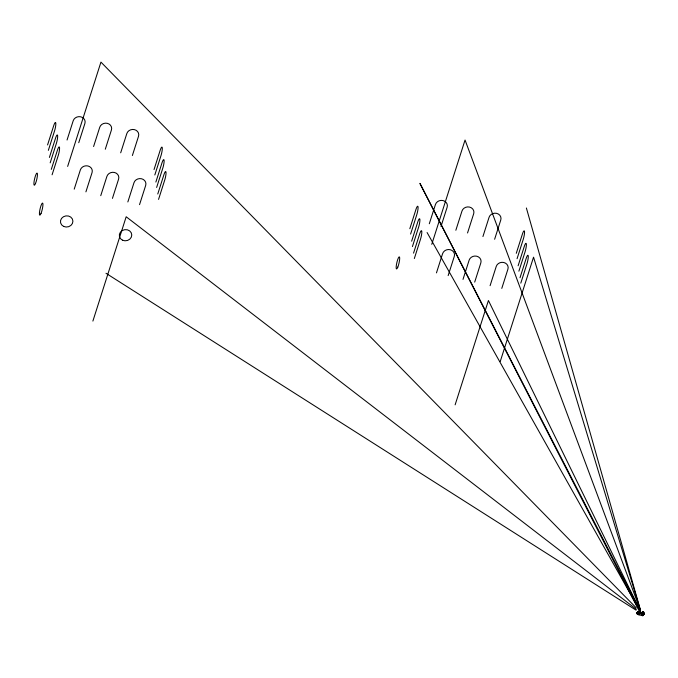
<?xml version="1.0" encoding="UTF-8"?>
<svg xmlns="http://www.w3.org/2000/svg" width="678" height="678" viewBox="0 0 678 678"><rect width="100%" height="100%" fill="white"/><g stroke="black" fill="none" stroke-linecap="round" stroke-linejoin="round"><path stroke-width="1.02" d="M642.464 613.514L642.608 612.844C636.117 610.242 642.871 616.116 642.812 611.997L643.88 612.285L643.041 614.904C645.168 616.361 639.744 615.099 638.312 614.599L636.65 613.539L638.066 611.632C639.481 612.081 637.218 611.768 636.659 613.319M637.718 612.937L637.591 613.437L636.837 612.768L636.65 613.539M636.964 613.217L638.354 613.522L638.871 611.581L639.54 611.293L639.913 612.353L642.481 613.098L643.278 612.768L642.846 612.548M638.6 614.675L639.091 614.81M638.854 612.073L638.871 611.581M639.21 611.675L639.185 611.031L639.888 610.827L640.235 611.785L639.168 611.497L639.888 610.827L640.235 611.785M642.93 612.378L644.1 613.243L643.549 613.327L643.168 612.268L642.498 612.556L641.99 614.285L638.362 613.158M639.54 611.293L639.913 612.353M639.549 610.531L639.981 610.717L639.549 610.522L639.142 613.37L639.964 610.658M639.447 611.793L639.159 611.573M639.803 612.768L640.252 611.31L639.185 611.031L638.354 613.522M639.93 613.726L640.185 612.912M641.99 614.285L643.066 614.421L643.041 614.904M642.236 615.649L642.719 615.785M642.498 612.556L642.608 612.844M643.515 611.734C642.786 610.353 642.617 617.209 643.219 612.649M642.981 612.743L642.812 611.997L643.863 612.759L643.524 611.802L642.795 612.471L643.329 612.615M643.176 611.615L642.286 614.124L642.778 614.251M639.507 612.251L639.896 612.827L640.049 612.158M644.1 613.243L643.464 615.099M47.562 144.948L53.706 125.701A6.102 1.093 -77 0 1 55.791 123.099A6.102 1.093 -77 0 1 54.494 131.1L48.35 150.347M49.392 157.44L55.537 138.185A6.102 1.093 -77 0 1 57.622 135.592A6.102 1.093 -77 0 1 56.325 143.583L50.18 162.839M51.299 169.39L57.444 150.135A6.102 1.093 -77 0 1 59.528 147.541A6.102 1.093 -77 0 1 58.232 155.533L52.087 174.788M67.054 140.007L73.199 120.752A6.102 5.458 -8.3 0 1 80.741 116.811A6.102 5.458 -8.3 0 1 84.894 123.464L78.75 142.711M67.647 166.415L100.937 62.105L636.117 607.759M74.216 189.154L80.36 169.907A6.102 5.458 -8.3 0 1 87.894 165.957A6.102 5.458 -8.3 0 1 92.055 172.61L85.911 191.857M93.598 146.524L99.742 127.269A6.102 5.458 -8.3 0 1 107.277 123.32A6.102 5.458 -8.3 0 1 111.429 129.973L105.293 149.228M100.751 195.671L106.895 176.416A6.102 5.458 -8.3 0 1 114.438 172.466A6.102 5.458 -8.3 0 1 118.591 179.119L112.446 198.374M120.684 152.804L126.828 133.549A6.102 5.458 -8.3 0 1 134.363 129.608A6.102 5.458 -8.3 0 1 138.524 136.253L132.38 155.508M127.845 201.951L133.99 182.704A6.102 5.458 -8.3 0 1 141.524 178.755A6.102 5.458 -8.3 0 1 145.685 185.408L139.541 204.654M92.886 321.075L126.176 216.765L636.371 609.31M154.033 169.568L160.178 150.313A6.102 1.093 -77 0 1 162.262 147.711A6.102 1.093 -77 0 1 160.966 155.711L154.821 174.966M155.864 182.051L162.008 162.805A6.102 1.093 -77 0 1 164.084 160.203A6.102 1.093 -77 0 1 162.788 168.203L156.643 187.45M157.762 194.001L163.907 174.755A6.102 1.093 -77 0 1 165.991 172.153A6.102 1.093 -77 0 1 164.695 180.153L158.55 199.4M409.817 228.689L415.953 209.443A6.102 1.093 -77 0 1 418.038 206.841A6.102 1.093 -77 0 1 416.741 214.841L410.597 234.088M411.639 241.182L417.784 221.926A6.102 1.093 -77 0 1 419.868 219.333A6.102 1.093 -77 0 1 418.572 227.325L412.427 246.58M413.546 253.131L419.69 233.876A6.102 1.093 -77 0 1 421.775 231.283A6.102 1.093 -77 0 1 420.479 239.275L414.334 258.53M429.301 223.757L435.445 204.502A6.102 5.458 -8.3 0 1 442.988 200.552A6.102 5.458 -8.3 0 1 447.141 207.205L440.997 226.46M431.759 244.334L465.049 140.024L639.761 608.539M436.463 272.887L442.607 253.64A6.102 5.458 -8.3 0 1 450.141 249.69A6.102 5.458 -8.3 0 1 454.302 256.343L448.158 275.59M455.845 230.266L461.989 211.019A6.102 5.458 -8.3 0 1 469.523 207.07A6.102 5.458 -8.3 0 1 473.685 213.723L467.54 232.969M462.998 279.404L469.142 260.157A6.102 5.458 -8.3 0 1 476.685 256.208A6.102 5.458 -8.3 0 1 480.838 262.861L474.693 282.107M482.931 236.554L489.075 217.299A6.102 5.458 -8.3 0 1 496.618 213.35A6.102 5.458 -8.3 0 1 500.771 220.003L494.626 239.258M490.092 285.684L496.237 266.437A6.102 5.458 -8.3 0 1 503.771 262.488A6.102 5.458 -8.3 0 1 507.924 269.141L501.788 288.387M455.133 404.825L488.423 300.515L639.998 610.141M516.28 253.309L522.424 234.054A6.102 1.093 -77 0 1 524.509 231.452A6.102 1.093 -77 0 1 523.213 239.453L517.068 258.708M518.111 265.793L524.255 246.546A6.102 1.093 -77 0 1 526.34 243.944A6.102 1.093 -77 0 1 525.035 251.945L518.89 271.192M520.009 277.743L526.153 258.496A6.102 1.093 -77 0 1 528.238 255.894A6.102 1.093 -77 0 1 526.942 263.895L520.797 283.141M500.254 361.45L533.544 257.148L640.346 610.014M636.939 613.793L637.93 612.056L637.49 612.217C636.227 613.107 640.235 612.565 637.684 612.522L637.439 613.276M637.413 613.988L637.659 613.226M639.176 611.259L639.007 613.175M638.803 613.124L639.617 610.522M638.896 613.302L639.786 610.556M639.43 613.565L639.939 611.87M639.896 612.827L640.244 611.548M642.43 614.099L643.329 611.505M642.532 614.276L643.49 611.564M643.058 614.675L643.566 612.844M639.6 611.776L639.159 611.658M643.227 612.751L642.837 612.649M637.286 612.429L637.93 612.056M637.15 612.853L637.591 613.437L637.337 613.022M105.988 273.276L636.074 610.175M427.081 232.529L639.286 609.768M639.21 609.276L419.919 183.382L638.879 610.319M526.382 207.993L640.278 609.522M643.524 613.293L643.608 613.743L643.524 613.293M643.88 613.929L643.99 614.539L643.88 613.929M397.8 267.132A6.246 1.119 -77 0 0 399.52 256.987A6.246 1.119 -77 0 0 396.452 264.564A6.246 1.119 -77 0 0 397.8 267.132M41.053 213.35A6.246 1.119 -77 0 0 42.773 203.205A6.246 1.119 -77 0 0 39.705 210.782A6.246 1.119 -77 0 0 41.053 213.35M35.553 183.382A6.246 1.119 -77 0 0 37.273 173.237A6.246 1.119 -77 0 0 34.197 180.823A6.246 1.119 -77 0 0 35.553 183.382M122.506 240.19A6.246 5.585 -8.3 0 0 131.769 234.935A6.246 5.585 -8.3 0 0 122.328 230.503A6.246 5.585 -8.3 0 0 122.506 240.19M63.656 226.418A6.246 5.585 -8.3 0 0 72.91 221.164A6.246 5.585 -8.3 0 0 63.469 216.723A6.246 5.585 -8.3 0 0 63.656 226.418"/></g></svg>
